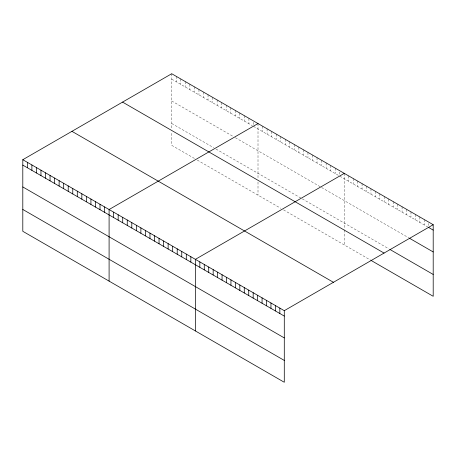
<?xml version="1.0" encoding="UTF-8"?>
<svg xmlns="http://www.w3.org/2000/svg" width="456" height="456" viewBox="0 0 456 456"><rect width="100%" height="100%" fill="white"/><g stroke="black" fill="none" stroke-linecap="round" stroke-linejoin="round"><path stroke-width="0.34" stroke-dasharray="2.28 1.71" d="M171.712 73.729L171.712 129.099M171.712 79.133L252.328 125.674M253.462 126.329L338.614 175.492M339.754 176.147L427.642 226.894M171.712 100.975L233.022 136.373M235.296 137.683L321.018 187.177M321.583 187.507L408.753 237.832M171.712 123.485L213.721 147.738M215.99 149.049L301.718 198.542M302.282 198.867L388.746 248.788M194.421 158.437L171.712 145.327L171.712 132.217M197.26 160.073L280.708 208.255M283.546 209.897L370.409 260.045M428.754 223.486L428.754 225.509M424.308 219.57L424.308 224.968M419.862 216.999L419.862 222.403M415.416 214.434L415.416 219.838M410.976 211.869L410.976 217.267M406.53 209.304L406.53 214.702M402.084 206.733L402.084 212.137M397.638 204.168L397.638 209.572M393.192 201.603L393.192 207.001M388.746 199.038L388.746 204.436M384.3 196.468L384.3 201.871M379.854 193.903L379.854 199.306M375.413 191.338L375.413 196.735M370.967 188.773L370.967 194.17M366.521 186.202L366.521 191.605M362.075 183.637L362.075 189.035M357.629 181.072L357.629 186.47M353.183 178.501L353.183 183.905M348.737 175.936L348.737 181.34M344.291 173.371L344.291 229.362M344.291 229.989L344.291 244.969M339.754 172.1L339.754 174.124M335.211 168.127L335.211 173.525M330.668 165.505L330.668 170.903M326.125 162.883L326.125 168.281M321.583 160.261L321.583 165.659M317.045 157.639L317.045 163.037M312.502 155.017L312.502 160.415M307.96 152.395L307.96 157.793M303.417 149.773L303.417 155.171M298.88 147.151L298.88 152.549M294.337 144.529L294.337 149.927M289.794 141.907L289.794 147.305M285.251 139.285L285.251 144.683M280.708 136.663L280.708 142.061M276.171 134.041L276.171 139.439M271.628 131.419L271.628 136.817M267.085 128.797L267.085 134.195M262.542 126.175L262.542 131.573M258.005 123.553L258.005 178.917M258.005 182.041L258.005 195.145M253.462 122.276L253.462 124.978M248.919 118.309L248.919 123.707M244.376 115.687L244.376 121.085M239.833 113.065L239.833 118.463M235.296 110.443L235.296 115.841M230.753 107.821L230.753 113.219M226.21 105.194L226.21 110.597M221.667 102.571L221.667 107.975M217.13 99.949L217.13 105.353M212.587 97.327L212.587 102.731M208.044 94.706L208.044 100.109M203.501 92.084L203.501 97.487M198.958 89.461L198.958 94.865M194.421 86.839L194.421 92.243M189.878 84.217L189.878 89.621M185.335 81.596L185.335 86.999M180.793 78.974L180.793 84.377M176.25 76.351L176.25 81.755"/><path stroke-width="0.68" d="M22.8 159.703L284.287 310.673L284.287 382.27L22.8 231.3L22.8 159.703L171.712 73.729L433.2 224.7L433.2 296.297L370.967 260.365M258.005 123.553L109.092 209.526L109.092 281.118M344.291 173.371L195.385 259.344L195.385 330.942M284.287 310.673L433.2 224.7M428.754 227.533L433.2 230.103M409.306 238.152L433.2 251.946M389.857 249.426L433.2 274.449M122.573 102.104L384.06 253.074M71.94 131.334L333.427 282.304M22.8 165.106L284.287 316.076M22.8 186.949L284.287 337.919M22.8 209.458L284.287 360.422M279.841 308.108L279.841 313.506M275.401 305.543L275.401 310.941M270.955 302.972L270.955 308.376M266.509 300.407L266.509 305.811M262.063 297.842L262.063 303.24M257.617 295.277L257.617 300.675M253.171 292.706L253.171 298.11M248.725 290.141L248.725 295.545M244.279 287.576L244.279 292.974M239.833 285.011L239.833 290.409M235.393 282.441L235.393 287.844M230.947 279.876L230.947 285.274M226.501 277.311L226.501 282.709M222.055 274.74L222.055 280.144M217.609 272.175L217.609 277.579M213.163 269.61L213.163 275.008M208.717 267.045L208.717 272.443M204.271 264.474L204.271 269.878M199.831 261.909L199.831 267.313M190.842 256.722L190.842 262.12M186.299 254.1L186.299 259.498M181.756 251.478L181.756 256.876M177.219 248.856L177.219 254.254M172.676 246.234L172.676 251.632M168.133 243.612L168.133 249.01M163.59 240.99L163.59 246.388M159.047 238.368L159.047 243.766M154.51 235.746L154.51 241.144M149.967 233.124L149.967 238.522M145.424 230.502L145.424 235.9M140.881 227.88L140.881 233.278M136.344 225.258L136.344 230.656M131.801 222.636L131.801 228.034M127.258 220.014L127.258 225.412M122.715 217.392L122.715 222.79M118.172 214.77L118.172 220.168M113.635 212.148L113.635 217.546M104.549 206.904L104.549 212.302M100.006 204.282L100.006 209.68M95.469 201.66L95.469 207.058M90.926 199.038L90.926 204.436M86.383 196.411L86.383 201.814M81.841 193.789L81.841 199.192M77.298 191.167L77.298 196.57M72.76 188.545L72.76 193.948M68.218 185.923L68.218 191.326M63.675 183.301L63.675 188.704M59.132 180.679L59.132 186.082M54.589 178.057L54.589 183.46M50.052 175.435L50.052 180.838M45.509 172.813L45.509 178.216M40.966 170.191L40.966 175.594M36.423 167.569L36.423 172.972M31.886 164.947L31.886 170.35M27.343 162.325L27.343 167.728"/></g></svg>
